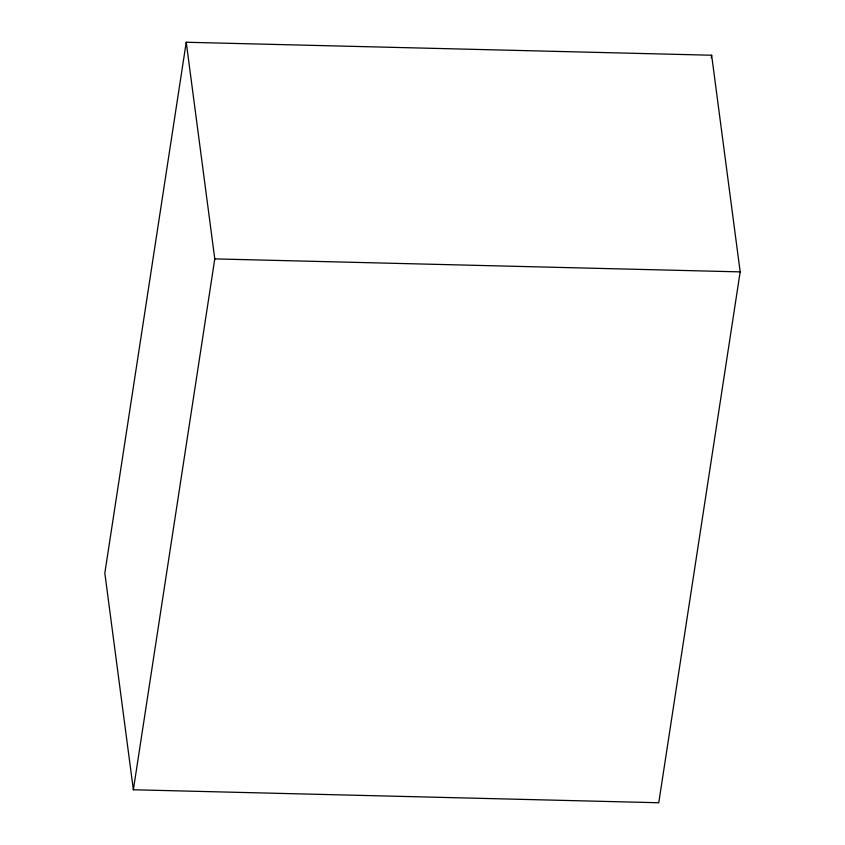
<?xml version="1.0" encoding="UTF-8"?>
<svg xmlns="http://www.w3.org/2000/svg" width="845" height="845" viewBox="0 0 845 845"><rect width="100%" height="100%" fill="white"/><g stroke="black" fill="none" stroke-linecap="round" stroke-linejoin="round"><path stroke-width="1.27" d="M186.238 42.25L104.822 573.121L133.362 789.769L658.762 802.75L740.178 271.879L711.638 55.231L186.238 42.25L214.778 258.897L133.362 789.769M711.236 57.84L711.638 55.231M214.778 258.897L740.178 271.879"/></g></svg>
